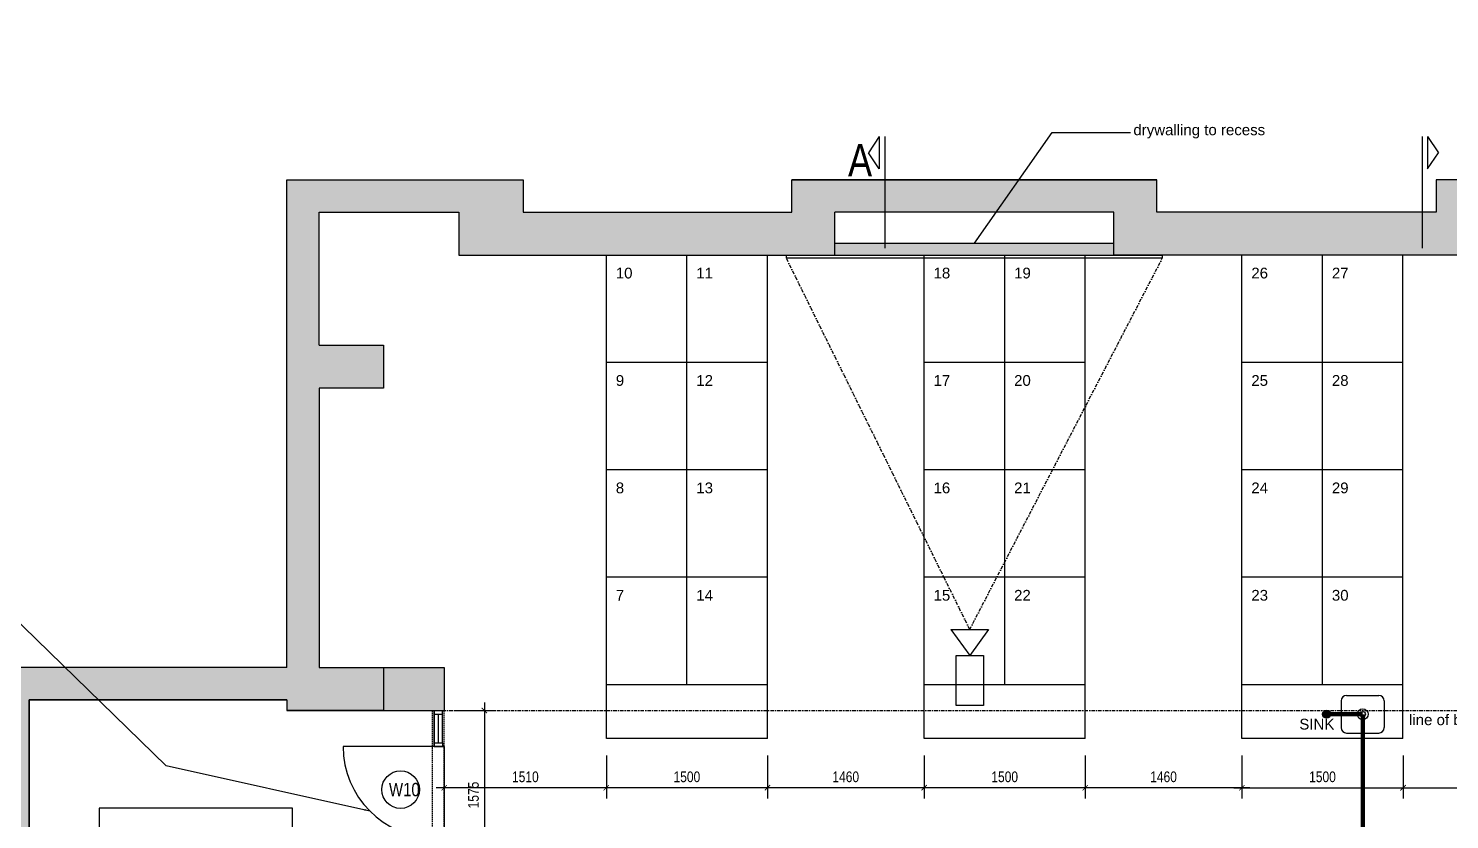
# Model space of a CAD drawing. Header units: millimetres. Extents: x -68315 to 81584, y -44830 to 67795.
# Drawn here: x -48988 to -35756, y 60430 to 67795 of the extents above; entities that cross this region are included whole.
import ezdxf

# ---------------------------------------------------------------- set-up
doc = ezdxf.new("R2010")
doc.units = ezdxf.units.MM
for name, pattern in [('DASHDOT2', [12.7, 6.35, -3.175, 0, -3.175]), ('HIDDEN2', [4.7625, 3.175, -1.5875]), ('PDASHED', [19.05, 12.7, -6.35])]:
    doc.linetypes.add(name, pattern=pattern)
for name, color, linetype in [('BRICK_WALLS_P4', 1, 'Continuous'), ('COLUMNS_P5', 5, 'Continuous'), ('MSA-ABOVE', 9, 'DASHDOT2'), ('MSA-AREA', 7, 'Continuous'), ('MSA-DEMOLISH', 8, 'HIDDEN2'), ('MSA-DIMS20', 8, 'Continuous'), ('MSA-DIMS50', 8, 'Continuous'), ('MSA-DRAINAGE', 4, 'DASHDOT2'), ('MSA-Electrical 100', 6, 'Continuous'), ('MSA-ELEVATION 4', 8, 'Continuous'), ('MSA-FITTING', 5, 'Continuous'), ('MSA-HATCH', 8, 'Continuous'), ('MSA-HATCH ELEV1', 252, 'Continuous'), ('MSA-SECTION LINES', 2, 'Continuous'), ('MSA-TEXT D&W 50', 7, 'Continuous'), ('MSA-TEXT1', 4, 'Continuous'), ('MSA-WINDOW', 4, 'Continuous')]:
    doc.layers.add(name, color=color, linetype=linetype)
doc.layers.get('0').off()
doc.styles.add('Arial 1in100 3mm', font='arial.ttf', dxfattribs={"width": 0.8, "height": 300})
doc.styles.add('Arial 1in50 2mm', font='arial.ttf', dxfattribs={"width": 0.8, "height": 100})
doc.dimstyles.new('DIM-50', dxfattribs={"dimtxt": 100, "dimasz": 50, "dimexe": 100, "dimexo": 100, "dimgap": 50, "dimtad": 1, "dimdec": 0, "dimrnd": 5, "dimzin": 0, "dimdsep": 46, "dimtxsty": 'Arial 1in50 2mm', "dimblk": 'ARCHTICK', "dimcen": 0.09, "dimdle": 75, "dimclrd": 256, "dimclre": 256, "dimclrt": 256, "dimadec": 0, "dimazin": 0, "dimtfac": 1, "dimtdec": 0, "dimtix": 1, "dimtmove": 2, "dimatfit": 3, "dimfxl": 300, "dimfxlon": 1, "dimtolj": 1, "dimtzin": 0, "dimarcsym": 0})

# ---------------------------------------------------------------- blocks, each defined once
blk = doc.blocks.new('_ArchTick')
at = {"color": 0, "linetype": 'ByBlock', "const_width": 0.15}
blk.add_lwpolyline([(-0.5, -0.5), (0.5, 0.5)], dxfattribs=at)
blk = doc.blocks.new('*D14')
at = {"layer": 'MSA-DIMS50', "lineweight": -2, "ltscale": 0.2}
for p, q in [((-45116, 61026), (-45116, 60626)), ((-43607, 61026), (-43607, 60626)), ((-43532, 60726), (-45191, 60726))]:
    blk.add_line(p, q, dxfattribs=at)
at = {"layer": 'MSA-DIMS50', "lineweight": -2, "xscale": 50, "yscale": 50, "zscale": 50, "rotation": 180}
blk.add_blockref('_ArchTick', (-45116, 60726), dxfattribs=at)
at = {"layer": 'MSA-DIMS50', "lineweight": -2, "xscale": 50, "yscale": 50, "zscale": 50}
blk.add_blockref('_ArchTick', (-43607, 60726), dxfattribs=at)
at = {"layer": 'MSA-DIMS50', "linetype": 'Continuous', "insert": (-44361, 60827), "char_height": 100, "attachment_point": 5, "style": 'Arial 1in50 2mm'}
blk.add_mtext('\\A1;1510', dxfattribs=at)
blk = doc.blocks.new('*D68')
at = {"layer": 'MSA-DIMS50', "lineweight": -2, "ltscale": 0.2}
for p, q in [((-49352, 66085), (-49752, 66085)), ((-49652, 55460), (-49652, 66160)), ((-49452, 55535), (-49752, 55535))]:
    blk.add_line(p, q, dxfattribs=at)
at = {"layer": 'MSA-DIMS50', "lineweight": -2, "xscale": 50, "yscale": 50, "zscale": 50}
for p, rotation in [((-49652, 66085), 90), ((-49652, 55535), 270)]:
    blk.add_blockref('_ArchTick', p, dxfattribs=dict(at, rotation=rotation))
at = {"layer": 'MSA-DIMS50', "linetype": 'Continuous', "insert": (-49768, 60810), "char_height": 100, "attachment_point": 5, "rotation": 90, "style": 'Arial 1in50 2mm'}
blk.add_mtext('\\A1;extent of new vinyl flooring 10550', dxfattribs=at)
blk = doc.blocks.new('*D70')
at = {"layer": 'MSA-DIMS50', "lineweight": -2, "ltscale": 0.2}
for p, q in [((-39148, 61026), (-39148, 60626)), ((-37689, 61026), (-37689, 60626)), ((-37614, 60726), (-39223, 60726))]:
    blk.add_line(p, q, dxfattribs=at)
at = {"layer": 'MSA-DIMS50', "lineweight": -2, "xscale": 50, "yscale": 50, "zscale": 50, "rotation": 180}
blk.add_blockref('_ArchTick', (-39148, 60726), dxfattribs=at)
at = {"layer": 'MSA-DIMS50', "lineweight": -2, "xscale": 50, "yscale": 50, "zscale": 50}
blk.add_blockref('_ArchTick', (-37689, 60726), dxfattribs=at)
at = {"layer": 'MSA-DIMS50', "linetype": 'Continuous', "insert": (-38419, 60827), "char_height": 100, "attachment_point": 5, "style": 'Arial 1in50 2mm'}
blk.add_mtext('\\A1;1460', dxfattribs=at)
blk = doc.blocks.new('*D72')
at = {"layer": 'MSA-DIMS50', "lineweight": -2, "ltscale": 0.2}
for p, q in [((-36189, 61026), (-36189, 60626)), ((-34681, 61026), (-34681, 60626)), ((-36264, 60726), (-34606, 60726))]:
    blk.add_line(p, q, dxfattribs=at)
at = {"layer": 'MSA-DIMS50', "lineweight": -2, "xscale": 50, "yscale": 50, "zscale": 50, "rotation": 180}
blk.add_blockref('_ArchTick', (-36189, 60726), dxfattribs=at)
at = {"layer": 'MSA-DIMS50', "lineweight": -2, "xscale": 50, "yscale": 50, "zscale": 50}
blk.add_blockref('_ArchTick', (-34681, 60726), dxfattribs=at)
at = {"layer": 'MSA-DIMS50', "linetype": 'Continuous', "insert": (-35435, 60827), "char_height": 100, "attachment_point": 5, "style": 'Arial 1in50 2mm'}
blk.add_mtext('\\A1;1510', dxfattribs=at)
blk = doc.blocks.new('*D73')
at = {"layer": 'MSA-DIMS50', "lineweight": -2, "ltscale": 0.2}
for p, q in [((-40648, 61026), (-40648, 60626)), ((-39148, 61026), (-39148, 60626)), ((-39073, 60726), (-40723, 60726))]:
    blk.add_line(p, q, dxfattribs=at)
at = {"layer": 'MSA-DIMS50', "lineweight": -2, "xscale": 50, "yscale": 50, "zscale": 50, "rotation": 180}
blk.add_blockref('_ArchTick', (-40648, 60726), dxfattribs=at)
at = {"layer": 'MSA-DIMS50', "lineweight": -2, "xscale": 50, "yscale": 50, "zscale": 50}
blk.add_blockref('_ArchTick', (-39148, 60726), dxfattribs=at)
at = {"layer": 'MSA-DIMS50', "linetype": 'Continuous', "insert": (-39898, 60827), "char_height": 100, "attachment_point": 5, "style": 'Arial 1in50 2mm'}
blk.add_mtext('\\A1;1500', dxfattribs=at)
blk = doc.blocks.new('*D75')
at = {"layer": 'MSA-DIMS50', "lineweight": -2, "ltscale": 0.2}
for p, q in [((-43607, 61026), (-43607, 60626)), ((-42107, 61026), (-42107, 60626)), ((-42032, 60726), (-43682, 60726))]:
    blk.add_line(p, q, dxfattribs=at)
at = {"layer": 'MSA-DIMS50', "lineweight": -2, "xscale": 50, "yscale": 50, "zscale": 50, "rotation": 180}
blk.add_blockref('_ArchTick', (-43607, 60726), dxfattribs=at)
at = {"layer": 'MSA-DIMS50', "lineweight": -2, "xscale": 50, "yscale": 50, "zscale": 50}
blk.add_blockref('_ArchTick', (-42107, 60726), dxfattribs=at)
at = {"layer": 'MSA-DIMS50', "linetype": 'Continuous', "insert": (-42857, 60827), "char_height": 100, "attachment_point": 5, "style": 'Arial 1in50 2mm'}
blk.add_mtext('\\A1;1500', dxfattribs=at)
blk = doc.blocks.new('*D77')
at = {"layer": 'MSA-DIMS50', "lineweight": -2, "ltscale": 0.2}
for p, q in [((-37689, 61026), (-37689, 60626)), ((-36189, 61026), (-36189, 60626)), ((-37764, 60726), (-36114, 60726))]:
    blk.add_line(p, q, dxfattribs=at)
at = {"layer": 'MSA-DIMS50', "lineweight": -2, "xscale": 50, "yscale": 50, "zscale": 50, "rotation": 180}
blk.add_blockref('_ArchTick', (-37689, 60726), dxfattribs=at)
at = {"layer": 'MSA-DIMS50', "lineweight": -2, "xscale": 50, "yscale": 50, "zscale": 50}
blk.add_blockref('_ArchTick', (-36189, 60726), dxfattribs=at)
at = {"layer": 'MSA-DIMS50', "linetype": 'Continuous', "insert": (-36939, 60827), "char_height": 100, "attachment_point": 5, "style": 'Arial 1in50 2mm'}
blk.add_mtext('\\A1;1500', dxfattribs=at)
blk = doc.blocks.new('*D78')
at = {"layer": 'MSA-DIMS50', "lineweight": -2, "ltscale": 0.2}
for p, q in [((-42107, 61026), (-42107, 60626)), ((-40648, 61026), (-40648, 60626)), ((-40573, 60726), (-42182, 60726))]:
    blk.add_line(p, q, dxfattribs=at)
at = {"layer": 'MSA-DIMS50', "lineweight": -2, "xscale": 50, "yscale": 50, "zscale": 50, "rotation": 180}
blk.add_blockref('_ArchTick', (-42107, 60726), dxfattribs=at)
at = {"layer": 'MSA-DIMS50', "lineweight": -2, "xscale": 50, "yscale": 50, "zscale": 50}
blk.add_blockref('_ArchTick', (-40648, 60726), dxfattribs=at)
at = {"layer": 'MSA-DIMS50', "linetype": 'Continuous', "insert": (-41378, 60827), "char_height": 100, "attachment_point": 5, "style": 'Arial 1in50 2mm'}
blk.add_mtext('\\A1;1460', dxfattribs=at)
blk = doc.blocks.new('*D96')
at = {"layer": 'MSA-DIMS50', "lineweight": -2, "ltscale": 0.2}
for p, q in [((-45016, 61445), (-44643, 61445)), ((-44743, 61520), (-44743, 59795)), ((-45016, 59870), (-44643, 59870))]:
    blk.add_line(p, q, dxfattribs=at)
at = {"layer": 'MSA-DIMS50', "lineweight": -2, "xscale": 50, "yscale": 50, "zscale": 50}
for p, rotation in [((-44743, 61445), 90), ((-44743, 59870), 270)]:
    blk.add_blockref('_ArchTick', p, dxfattribs=dict(at, rotation=rotation))
at = {"layer": 'MSA-DIMS50', "linetype": 'Continuous', "insert": (-44844, 60658), "char_height": 100, "attachment_point": 5, "rotation": 90, "style": 'Arial 1in50 2mm'}
blk.add_mtext('\\A1;1575', dxfattribs=at)

msp = doc.modelspace()

# ---------------------------------------------------------------- hatches: boundary and pattern name
at = {"layer": 'MSA-ELEVATION 4', "ltscale": 0.2}
h = msp.add_hatch(color=10, dxfattribs=at)
h.dxf.hatch_style = 1
h.paths.add_polyline_path([(-36863.4, 61410.5, 1), (-36938.4, 61410.5, 1)])
at = {"layer": 'MSA-HATCH', "ltscale": 0.2}
h = msp.add_hatch(color=10, dxfattribs=at)
h.dxf.hatch_style = 1
h.paths.add_polyline_path([(-38880.6, 65795.5), (-41480.6, 65795.5), (-41480.6, 65685.5), (-38880.6, 65685.5)])
at = {"layer": 'MSA-HATCH ELEV1', "ltscale": 0.2}
h = msp.add_hatch(color=256, dxfattribs=at)
h.dxf.hatch_style = 1
h.paths.add_polyline_path([(-48980.6, 37800.5), (-48580.6, 37800.5), (-48580.6, 37910.5), (-48580.6, 38100.5), (-48980.6, 38100.5), (-48980.6, 61545.5), (-46580.6, 61545.5), (-46580.6, 61445.5), (-45680.6, 61445.5), (-45680.6, 61845.5), (-46280.6, 61845.5), (-46280.6, 64445.5), (-45680.6, 64445.5), (-45680.6, 64845.5), (-46280.6, 64845.5), (-46280.6, 66085.5), (-44980.6, 66085.5), (-44980.6, 65685.5), (-41480.6, 65685.5), (-41480.6, 66085.5), (-38880.6, 66085.5), (-38880.6, 65685.5), (-35480.6, 65685.5), (-35480.6, 66085.5), (-34080.6, 66085.5), (-34080.6, 64845.5), (-34680.6, 64845.5), (-34680.6, 64445.5), (-34080.6, 64445.5), (-34080.6, 61845.5), (-34680.6, 61845.5), (-34680.6, 61445.5), (-34080.6, 61445.5), (-34080.6, 60649), (-33780.6, 60649), (-33780.6, 61545.5), (-28030.6, 61545.5), (-28030.6, 62345.5), (-23830.6, 62345.5), (-23830.6, 61530.5), (-23530.6, 61530.5), (-23530.6, 67495.5), (8969.4, 67495.5), (8969.4, 63768.5), (7619.4, 62418.5), (7619.4, 61845.5), (-1780.6, 61845.5), (-1780.6, 61530.5), (13969.4, 61530.5), (13969.4, 63945.5), (9269.4, 63945.5), (9269.4, 67795.5), (-23830.6, 67795.5), (-23830.6, 62645.5), (-28330.6, 62645.5), (-28330.6, 61845.5), (-33780.6, 61845.5), (-33780.6, 66385.5), (-35880.6, 66385.5), (-35880.6, 66085.5), (-38480.6, 66085.5), (-38480.6, 66385.5), (-41880.6, 66385.5), (-41880.6, 66085.5), (-44380.6, 66085.5), (-44380.6, 66385.5), (-46580.6, 66385.5), (-46580.6, 61845.5), (-49280.6, 61845.5), (-49280.6, 37645.5), (-60180.6, 37645.5), (-60180.6, 34445.5), (-59880.6, 34445.5), (-59880.6, 34545.5), (-50580.6, 34545.5), (-50580.6, 34845.5), (-59880.6, 34845.5), (-59880.6, 37345.5), (-48980.6, 37345.5)])
h.paths.add_polyline_path([(7919.4, 61845.5), (7919.4, 62295.5), (9269.4, 63645.5), (13669.4, 63645.5), (13669.4, 61845.5)], flags=16)
h = msp.add_hatch(color=256, dxfattribs=at)
h.dxf.hatch_style = 1
h.paths.add_polyline_path([(-45680.6, 58445.5), (-45790.6, 58445.5), (-45790.6, 55845.5), (-45680.6, 55845.5)])
h.paths.add_polyline_path([(-45115.6, 59870.5), (-45225.6, 59870.5), (-45225.6, 58755.5), (-45680.6, 58755.5), (-45680.6, 58535.5), (-44535.6, 58535.5), (-44535.6, 55755.5), (-45680.6, 55755.5), (-45680.6, 55535.5), (-44425.6, 55535.5), (-44425.6, 58535.5), (-43050.6, 58535.5), (-43050.6, 58755.5), (-45115.6, 58755.5)])
h.paths.add_polyline_path([(-45680.6, 61445.5), (-45115.6, 61445.5), (-45115.6, 61845.5), (-45680.6, 61845.5)])

# ---------------------------------------------------------------- linework, layer by layer
at = {"layer": 'BRICK_WALLS_P4', "linetype": 'Continuous'}
for p, q in [((-41480.6, 65795.5), (-38880.6, 65795.5)), ((-41480.6, 65685.5), (-38880.6, 65685.5)), ((-45680.6, 61845.5), (-45115.6, 61845.5)), ((-45115.6, 61845.5), (-45115.6, 61445.5)), ((-45680.6, 61445.5), (-45225.6, 61445.5))]:
    msp.add_line(p, q, dxfattribs=at)
at = {"layer": 'COLUMNS_P5', "linetype": 'Continuous'}
for p, q in [((-46580.6, 66385.5), (-44380.6, 66385.5)), ((-46580.6, 61845.5), (-46580.6, 66385.5)), ((-44380.6, 66385.5), (-44380.6, 66085.5)), ((-41880.6, 66085.5), (-41880.6, 66385.5)), ((-41880.6, 66085.5), (-41880.6, 66385.5)), ((-38480.6, 66385.5), (-41880.6, 66385.5)), ((-41880.6, 66385.5), (-38480.6, 66385.5)), ((-38480.6, 66085.5), (-38480.6, 66385.5)), ((-38480.6, 66085.5), (-38480.6, 66385.5)), ((-33780.6, 66385.5), (-35880.6, 66385.5)), ((-35880.6, 66385.5), (-35880.6, 66085.5)), ((-46280.6, 64845.5), (-46280.6, 66085.5)), ((-46280.6, 66085.5), (-44980.6, 66085.5)), ((-44980.6, 66085.5), (-44980.6, 65685.5)), ((-44380.6, 66085.5), (-44055.6, 66085.5)), ((-44380.6, 66085.5), (-41880.6, 66085.5)), ((-41480.6, 65685.5), (-41480.6, 66085.5)), ((-38880.6, 66085.5), (-41480.6, 66085.5)), ((-38880.6, 65685.5), (-38880.6, 66085.5)), ((-35880.6, 66085.5), (-38480.6, 66085.5)), ((-35880.6, 66085.5), (-36255.6, 66085.5)), ((-44980.6, 65685.5), (-41480.6, 65685.5)), ((-35480.6, 65685.5), (-38880.6, 65685.5)), ((-46280.6, 64845.5), (-45680.6, 64845.5)), ((-45680.6, 64845.5), (-45680.6, 64445.5)), ((-46280.6, 64445.5), (-46280.6, 61845.5)), ((-45680.6, 64445.5), (-46280.6, 64445.5)), ((-46580.6, 61845.5), (-49280.6, 61845.5)), ((-46280.6, 61845.5), (-45680.6, 61845.5)), ((-45680.6, 61845.5), (-45680.6, 61445.5)), ((-48980.6, 61545.5), (-48980.6, 38100.5)), ((-46580.6, 61545.5), (-48980.6, 61545.5)), ((-46580.6, 61545.5), (-46580.6, 61445.5)), ((-45680.6, 61445.5), (-46580.6, 61445.5))]:
    msp.add_line(p, q, dxfattribs=at)
at = {"layer": 'MSA-ABOVE', "ltscale": 5}
for q in [(-41930.6, 65655.5), (-38430.6, 65655.5)]:
    msp.add_line((-40223.4, 62200.1), q, dxfattribs=at)
at = {"layer": 'MSA-ABOVE', "color": 6, "ltscale": 5}
msp.add_line((-45132.6, 61445.5), (-34680.6, 61445.5), dxfattribs=at)
at = {"layer": 'MSA-AREA', "ltscale": 0.2}
msp.add_lwpolyline([(-48980.6, 55755.5), (-48980.6, 61545.5), (-46580.6, 61545.5), (-46580.6, 61445.5), (-45208.6, 61445.5), (-45208.6, 61110.5), (-45115.6, 61110.5), (-45115.6, 59905.5), (-45208.6, 59905.5)], dxfattribs=at)
at = {"layer": 'MSA-DEMOLISH', "linetype": 'PDASHED'}
for points in [[(-45225.6, 59870.5), (-45225.6, 61445.5)], [(-45115.6, 59870.5), (-45115.6, 61445.5)]]:
    msp.add_lwpolyline(points, dxfattribs=at)
at = {"layer": 'MSA-DIMS20', "color": 10, "ltscale": 0.2}
msp.add_circle((-36900.9, 61410.5), 37.5, dxfattribs=at)
at = {"layer": 'MSA-DRAINAGE', "color": 72, "ltscale": 2, "const_width": 40}
msp.add_lwpolyline([(-36900.9, 61410.5), (-36564.4, 61410.5)], dxfattribs=at)
at = {"layer": 'MSA-DRAINAGE', "color": 72, "lineweight": 211, "ltscale": 2, "const_width": 40}
msp.add_lwpolyline([(-36564.4, 61410.5), (-36564.4, 43052.6)], dxfattribs=at)
at = {"layer": 'MSA-Electrical 100', "ltscale": 0.2}
for p, q in [((-40398.3, 62200.1), (-40048.5, 62200.1)), ((-40398.3, 62200.1), (-40223.4, 61957.4)), ((-40048.5, 62200.1), (-40223.4, 61957.4))]:
    msp.add_line(p, q, dxfattribs=at)
for points in [[(-38430.6, 65685.5), (-38430.6, 65655.5), (-41930.6, 65655.5), (-41930.6, 65685.5)], [(-40096.1, 61957.4), (-40096.1, 61490.1), (-40350.8, 61490.1), (-40350.8, 61957.4)]]:
    msp.add_lwpolyline(points, close=True, dxfattribs=at)
at = {"layer": 'MSA-FITTING', "ltscale": 0.2}
for p, q in [((-43606.9, 61185.5), (-43606.9, 65685.5)), ((-42856.9, 61685.5), (-42856.9, 65685.5)), ((-42106.9, 61185.5), (-42106.9, 65685.5)), ((-40648.1, 61185.5), (-40648.1, 65685.5)), ((-39898.1, 61685.5), (-39898.1, 65685.5)), ((-39148.1, 61185.5), (-39148.1, 65685.5)), ((-37689.4, 61185.5), (-37689.4, 65685.5)), ((-36939.4, 61685.5), (-36939.4, 65685.5)), ((-36189.4, 61185.5), (-36189.4, 65685.5)), ((-42106.9, 64685.5), (-43606.9, 64685.5)), ((-39148.1, 64685.5), (-40648.1, 64685.5)), ((-36189.4, 64685.5), (-37689.4, 64685.5)), ((-42106.9, 63685.5), (-43606.9, 63685.5)), ((-39148.1, 63685.5), (-40648.1, 63685.5)), ((-36189.4, 63685.5), (-37689.4, 63685.5)), ((-42106.9, 62685.5), (-43606.9, 62685.5)), ((-39148.1, 62685.5), (-40648.1, 62685.5)), ((-36189.4, 62685.5), (-37689.4, 62685.5)), ((-42106.9, 61685.5), (-43606.9, 61685.5)), ((-39148.1, 61685.5), (-40648.1, 61685.5)), ((-36189.4, 61685.5), (-37689.4, 61685.5)), ((-36764.4, 61535.5), (-36764.4, 61285.5)), ((-36714.4, 61585.5), (-36414.4, 61585.5)), ((-36364.4, 61535.5), (-36364.4, 61285.5)), ((-42106.9, 61185.5), (-43606.9, 61185.5)), ((-39148.1, 61185.5), (-40648.1, 61185.5)), ((-36189.4, 61185.5), (-37689.4, 61185.5)), ((-36714.4, 61235.5), (-36414.4, 61235.5))]:
    msp.add_line(p, q, dxfattribs=at)
msp.add_lwpolyline([(-48330.6, 59634.5), (-46530.6, 59634.5), (-46530.6, 60534.5), (-48330.6, 60534.5)], close=True, dxfattribs=at)
for radius in [50, 25]:
    msp.add_circle((-36564.4, 61410.5), radius, dxfattribs=at)
for centre, start, end in [((-36714.4, 61535.5), 90, 180), ((-36414.4, 61535.5), 0, 90), ((-36714.4, 61285.5), 180, 270), ((-36414.4, 61285.5), 270, 0)]:
    msp.add_arc(centre, 50, start, end, dxfattribs=at)
at = {"layer": 'MSA-SECTION LINES', "ltscale": 0.2}
for p, q in [((-41065.5, 66788.4), (-41165.5, 66638.4)), ((-41065.5, 66788.4), (-41165.5, 66638.4)), ((-41065.5, 66788.4), (-41065.5, 66488.4)), ((-41015.5, 66788.4), (-41015.5, 65750.5)), ((-36010.2, 66788.4), (-36010.2, 65750.5)), ((-35960.2, 66788.4), (-35860.2, 66638.4)), ((-35960.2, 66788.4), (-35860.2, 66638.4)), ((-35960.2, 66788.4), (-35960.2, 66488.4)), ((-41065.5, 66488.4), (-41165.5, 66638.4)), ((-35960.2, 66488.4), (-35860.2, 66638.4)), ((-45208.6, 61445.5), (-45132.6, 61445.5)), ((-45208.6, 61410.5), (-45208.6, 61445.5)), ((-45208.6, 61410.5), (-45132.6, 61410.5)), ((-45132.6, 61410.5), (-45132.6, 61445.5)), ((-45208.6, 61145.5), (-45132.6, 61145.5)), ((-45208.6, 61110.5), (-45132.6, 61110.5))]:
    msp.add_line(p, q, dxfattribs=at)
msp.add_lwpolyline([(-45208.6, 61145.5), (-45132.6, 61145.5), (-45132.6, 61110.5), (-45208.6, 61110.5)], close=True, dxfattribs=at)
at = {"layer": 'MSA-TEXT D&W 50'}
msp.add_circle((-45522.7, 60708.4), 175, dxfattribs=at)
at = {"layer": 'MSA-WINDOW', "ltscale": 0.2}
for p, q in [((-45208.6, 61145.5), (-45208.6, 61410.5)), ((-45170.6, 61145.5), (-45170.6, 61410.5)), ((-45132.6, 61145.5), (-45132.6, 61410.5)), ((-45208.6, 61110.5), (-46058.6, 61110.5))]:
    msp.add_line(p, q, dxfattribs=at)
msp.add_arc((-45208.6, 61110.5), 850, 180, 270, dxfattribs=at)

# ---------------------------------------------------------------- texts
at = {"layer": 'MSA-DIMS50', "ltscale": 0.2, "char_height": 100, "attachment_point": 1, "style": 'Arial 1in50 2mm'}
for s, insert in [('{\\W1;10}', (-43519, 65567.8)), ('{\\W1;11}', (-42769, 65567.8)), ('{\\W1;18}', (-40560.3, 65567.8)), ('{\\W1;19}', (-39810.3, 65567.8)), ('{\\W1;26}', (-37601.5, 65567.8)), ('{\\W1;27}', (-36851.5, 65567.8)), ('{\\W1;9}', (-43519, 64567.8)), ('{\\W1;12}', (-42769, 64567.8)), ('{\\W1;17}', (-40560.3, 64567.8)), ('{\\W1;20}', (-39810.3, 64567.8)), ('{\\W1;25}', (-37601.5, 64567.8)), ('{\\W1;28}', (-36851.5, 64567.8)), ('{\\W1;8}', (-43519, 63567.8)), ('{\\W1;13}', (-42769, 63567.8)), ('{\\W1;16}', (-40560.3, 63567.8)), ('{\\W1;21}', (-39810.3, 63567.8)), ('{\\W1;24}', (-37601.5, 63567.8)), ('{\\W1;29}', (-36851.5, 63567.8)), ('{\\W1;7}', (-43519, 62567.8)), ('{\\W1;14}', (-42769, 62567.8)), ('{\\W1;15}', (-40560.3, 62567.8)), ('{\\W1;22}', (-39810.3, 62567.8)), ('{\\W1;23}', (-37601.5, 62567.8)), ('{\\W1;30}', (-36851.5, 62567.8))]:
    msp.add_mtext_dynamic_manual_height_columns(s, width=959.852, gutter_width=500, heights=[0], dxfattribs=dict(at, insert=insert))
at = {"layer": 'MSA-TEXT D&W 50', "insert": (-45631.4, 60771.6), "char_height": 125, "attachment_point": 1, "style": 'Arial 1in50 2mm'}
msp.add_mtext_dynamic_manual_height_columns('W10', width=217.149, gutter_width=15, heights=[0], dxfattribs=at)
at = {"layer": 'MSA-TEXT1', "ltscale": 0.2, "attachment_point": 1}
for s, width, insert, char_height, style in [('{\\W1;drywalling to recess}', 1391.254, (-38699.6, 66901.4), 100, 'Arial 1in50 2mm'), ('A', 959.852, (-41356.4, 66718.9), 300, 'Arial 1in100 3mm'), ('{\\W1;line of basement below}', 1959.843, (-36132.9, 61408.7), 100, 'Arial 1in50 2mm'), ('{\\W1;SINK}', 959.852, (-37154.7, 61367.8), 100, 'Arial 1in50 2mm')]:
    msp.add_mtext_dynamic_manual_height_columns(s, width=width, gutter_width=500, heights=[0], dxfattribs=dict(at, insert=insert, char_height=char_height, style=style))

# ---------------------------------------------------------------- dimensions: what is measured, and where the dimension line sits
at = {"layer": 'MSA-DIMS50', "ltscale": 0.2}
dim = msp.add_linear_dim(base=(-49652.1, 66085.5), p1=(-49352.1, 55535.5), p2=(-46280.6, 66085.5), angle=90, text='extent of new vinyl flooring <>', dimstyle='DIM-50', dxfattribs=at)
dim.commit()
dim.dimension.update_dxf_attribs({"geometry": '*D68', "text_midpoint": (-49767.6, 60810.5)})
dim = msp.add_linear_dim(base=(-44742.6, 59870.5), p1=(-45115.6, 61445.5), p2=(-45115.6, 59870.5), angle=90, dimstyle='DIM-50', dxfattribs=at)
dim.commit()
dim.dimension.update_dxf_attribs({"geometry": '*D96', "text_midpoint": (-44843.7, 60658)})
for base, p1, p2, picture, middle in [((-34680.6, 60725.8), (-36189.4, 61185.5), (-34680.6, 61445.5), '*D72', (-35435, 60826.9)), ((-45115.6, 60725.8), (-43606.9, 61185.5), (-45115.6, 61185.5), '*D14', (-44361.3, 60826.9)), ((-43606.9, 60725.8), (-42106.9, 61185.5), (-43606.9, 61185.5), '*D75', (-42856.9, 60826.9)), ((-42106.9, 60725.8), (-40648.1, 61185.5), (-42106.9, 61185.5), '*D78', (-41377.5, 60826.9)), ((-40648.1, 60725.8), (-39148.1, 61185.5), (-40648.1, 61185.5), '*D73', (-39898.1, 60826.9)), ((-39148.1, 60725.8), (-37689.4, 61185.5), (-39148.1, 61185.5), '*D70', (-38418.8, 60826.9)), ((-36189.4, 60725.8), (-37689.4, 61185.5), (-36189.4, 61185.5), '*D77', (-36939.4, 60826.9))]:
    dim = msp.add_linear_dim(base=base, p1=p1, p2=p2, dimstyle='DIM-50', dxfattribs=at)
    dim.commit()
    dim.dimension.update_dxf_attribs({"geometry": picture, "text_midpoint": middle})

# ---------------------------------------------------------------- leaders
for points in [[(-40180.6, 65795.5), (-39456.1, 66826.6), (-38727.4, 66825.2)], [(-45809.7, 60509.4), (-47706.2, 60931.3), (-49776.8, 62946)]]:
    msp.add_leader(points, dimstyle='DIM-50', dxfattribs=at)

doc.saveas('drawing.dxf')
